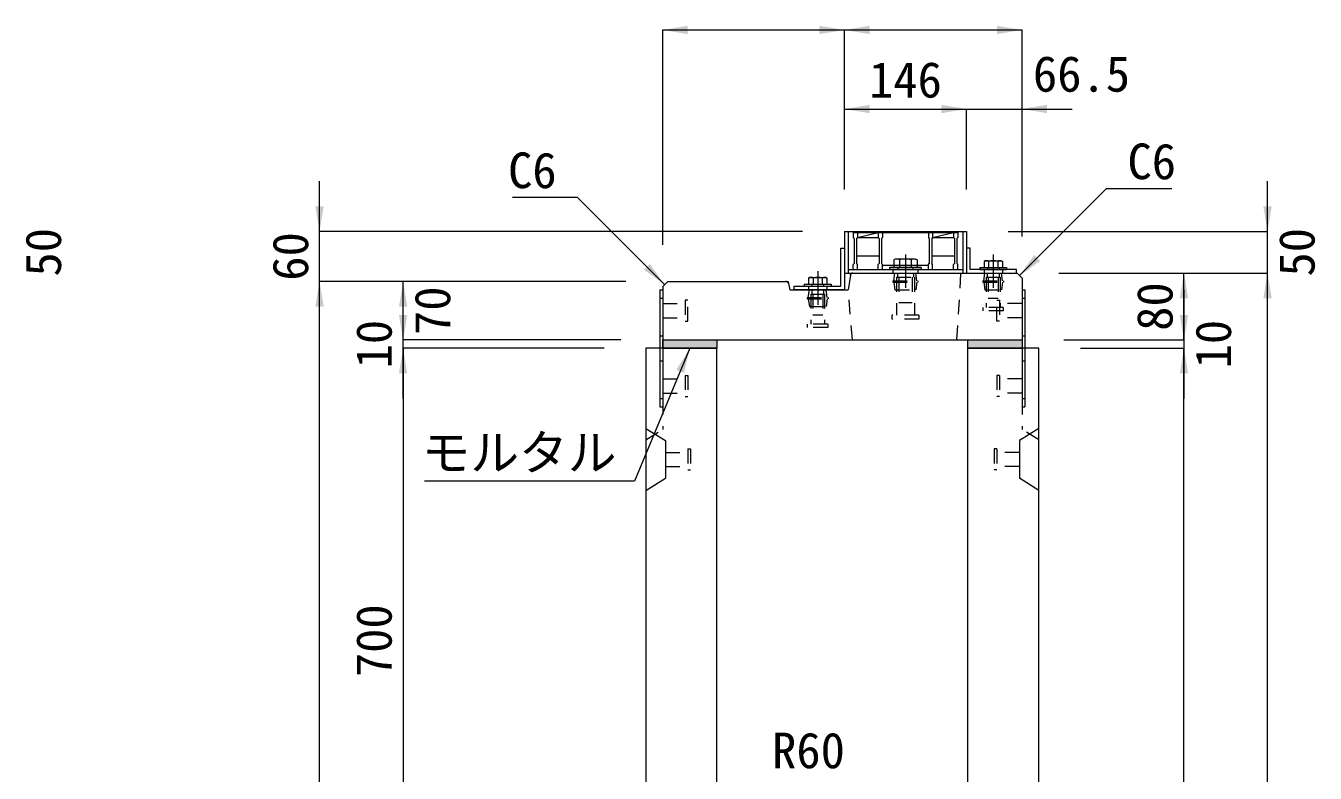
# Model space of a CAD drawing. Units: millimetres at full size. Extents: x -1934 to 78146, y -143454 to -112471.
# Drawn here: x 35648 to 37191, y -132982 to -132087 of the extents above; entities that cross this region are included whole.
import ezdxf
from ezdxf.enums import TextEntityAlignment as Align

# ---------------------------------------------------------------- set-up
doc = ezdxf.new("R2010")
doc.units = ezdxf.units.MM
doc.header["$LTSCALE"] = 23
for name, pattern in [('CHAIN', [18.5, 12, -1.5, 3.5, -1.5]), ('USER2', [1.35, 0.75, -0.6]), ('USER3', [1.35, 0.75, -0.6])]:
    doc.linetypes.add(name, pattern=pattern)
for name, color, linetype, lineweight in [('インサート', 92, 'USER2', 9), ('グレーチング', 7, 'Continuous', 9), ('ジョイント', 7, 'Continuous', 5), ('モルタル', 7, 'Continuous', 13), ('作業エリア', 11, 'Continuous', 13), ('受枠', 3, 'Continuous', 13), ('寸法線', 7, 'Continuous', 13), ('引出線', 4, 'Continuous', 13), ('本体', 2, 'Continuous', 13), ('ｲﾝｻｰﾄ', 3, 'USER3', 5)]:
    doc.layers.add(name, color=color, linetype=linetype, lineweight=lineweight)
doc.layers.add('ハッチング_モルタル', color=30, linetype='Continuous')
doc.styles.add('ＭＳ ゴシック', font='')
doc.styles.get('ＭＳ ゴシック').set_extended_font_data('MS Gothic')

# ---------------------------------------------------------------- blocks, each defined once
blk = doc.blocks.new('filled_arrow')
at = {"color": 0, "linetype": 'Continuous', "lineweight": -2}
blk.add_solid([(7.5, 1.25), (0, 0), (7.5, -1.25)], dxfattribs=at)

msp = doc.modelspace()

# ---------------------------------------------------------------- hatches: boundary and pattern name
at = {"layer": 'ハッチング_モルタル'}
for points in [[(36409.82, -132463.33), (36409.82, -132473.33), (36474.82, -132473.33), (36474.82, -132463.33)], [(36774.82, -132463.33), (36774.82, -132473.33), (36839.82, -132473.33), (36839.82, -132463.33)]]:
    msp.add_hatch(color=256, dxfattribs=at).paths.add_polyline_path(points)

# ---------------------------------------------------------------- linework, layer by layer
at = {"layer": 'インサート', "linetype": 'Continuous'}
for p, q in [((36719.32, -132376.53), (36681.32, -132376.53)), ((36681.32, -132376.53), (36681.32, -132378.83)), ((36719.32, -132378.83), (36681.32, -132378.83)), ((36719.32, -132376.53), (36719.32, -132378.83)), ((36789.32, -132376.53), (36821.32, -132376.53)), ((36789.32, -132376.53), (36789.32, -132378.83)), ((36789.32, -132378.83), (36821.32, -132378.83)), ((36821.32, -132376.53), (36821.32, -132378.83)), ((36579.32, -132396.53), (36611.32, -132396.53)), ((36579.32, -132396.53), (36579.32, -132398.83)), ((36579.32, -132398.83), (36611.32, -132398.83)), ((36611.32, -132396.53), (36611.32, -132398.83))]:
    msp.add_line(p, q, dxfattribs=at)
at = {"layer": 'インサート', "linetype": 'Continuous', "lineweight": 13}
for p, q in [((36688.33, -132366.53), (36686.47, -132367.38)), ((36686.47, -132367.38), (36686.47, -132376.53)), ((36714.17, -132376.53), (36686.47, -132376.53)), ((36712.32, -132366.53), (36688.33, -132366.53)), ((36712.32, -132366.53), (36714.17, -132367.38)), ((36714.17, -132367.38), (36714.17, -132376.53)), ((36795.84, -132368.53), (36794.37, -132369.38)), ((36794.37, -132369.38), (36794.37, -132376.53)), ((36794.37, -132376.53), (36816.27, -132376.53)), ((36795.84, -132368.53), (36814.8, -132368.53)), ((36814.8, -132368.53), (36816.27, -132369.38)), ((36816.27, -132369.38), (36816.27, -132376.53)), ((36585.84, -132388.53), (36584.37, -132389.38)), ((36584.37, -132389.38), (36584.37, -132396.53)), ((36585.84, -132388.53), (36604.8, -132388.53)), ((36604.8, -132388.53), (36606.27, -132389.38)), ((36606.27, -132389.38), (36606.27, -132396.53)), ((36584.37, -132396.53), (36606.27, -132396.53))]:
    msp.add_line(p, q, dxfattribs=at)
at = {"layer": 'インサート'}
for p, q in [((36691.32, -132376.53), (36691.32, -132378.83)), ((36709.32, -132376.53), (36709.32, -132378.83)), ((36798.32, -132376.53), (36798.32, -132378.83)), ((36812.32, -132376.53), (36812.32, -132378.83)), ((36685.32, -132392.58), (36715.32, -132392.58)), ((36685.32, -132392.58), (36685.32, -132394.08)), ((36685.32, -132394.08), (36715.32, -132394.08)), ((36686.57, -132392.58), (36687.82, -132383.33)), ((36686.57, -132394.08), (36687.82, -132403.33)), ((36687.82, -132383.33), (36712.82, -132383.33)), ((36689.42, -132388.33), (36711.22, -132388.33)), ((36689.42, -132388.33), (36689.42, -132433.83)), ((36690.87, -132383.33), (36690.87, -132388.33)), ((36692.32, -132388.33), (36692.32, -132418.33)), ((36708.32, -132388.33), (36708.32, -132418.33)), ((36709.77, -132383.33), (36709.77, -132388.33)), ((36711.22, -132388.33), (36711.22, -132433.83)), ((36714.07, -132392.58), (36712.82, -132383.33)), ((36714.07, -132394.08), (36712.82, -132403.33)), ((36715.32, -132392.58), (36715.32, -132394.08)), ((36792.82, -132392.58), (36817.82, -132392.58)), ((36792.82, -132392.58), (36792.82, -132394.08)), ((36792.82, -132394.08), (36817.82, -132394.08)), ((36794.07, -132392.58), (36795.32, -132383.33)), ((36794.07, -132394.08), (36795.32, -132403.33)), ((36795.32, -132383.33), (36815.32, -132383.33)), ((36797.07, -132388.33), (36813.57, -132388.33)), ((36797.07, -132388.33), (36797.07, -132424.33)), ((36798.2, -132383.33), (36798.2, -132388.33)), ((36799.32, -132388.33), (36799.32, -132413.33)), ((36811.32, -132388.33), (36811.32, -132413.33)), ((36812.45, -132383.33), (36812.45, -132388.33)), ((36813.57, -132388.33), (36813.57, -132424.33)), ((36816.57, -132392.58), (36815.32, -132383.33)), ((36816.57, -132394.08), (36815.32, -132403.33)), ((36817.82, -132392.58), (36817.82, -132394.08)), ((36584.07, -132412.58), (36585.32, -132403.33)), ((36585.32, -132403.33), (36605.32, -132403.33)), ((36587.07, -132408.33), (36603.57, -132408.33)), ((36587.07, -132408.33), (36587.07, -132444.33)), ((36588.2, -132403.33), (36588.2, -132408.33)), ((36588.32, -132396.53), (36588.32, -132398.83)), ((36589.32, -132408.33), (36589.32, -132433.33)), ((36601.32, -132408.33), (36601.32, -132433.33)), ((36602.32, -132396.53), (36602.32, -132398.83)), ((36602.45, -132403.33), (36602.45, -132408.33)), ((36603.57, -132408.33), (36603.57, -132444.33)), ((36606.57, -132412.58), (36605.32, -132403.33)), ((36687.82, -132403.33), (36712.82, -132403.33)), ((36795.32, -132403.33), (36815.32, -132403.33)), ((36409.82, -132419.83), (36436.82, -132419.83)), ((36409.82, -132419.83), (36409.82, -132436.83)), ((36439.82, -132415.83), (36436.82, -132415.83)), ((36436.82, -132415.83), (36436.82, -132440.83)), ((36439.82, -132440.83), (36439.82, -132415.83)), ((36582.82, -132412.58), (36607.82, -132412.58)), ((36582.82, -132412.58), (36582.82, -132414.08)), ((36582.82, -132414.08), (36607.82, -132414.08)), ((36584.07, -132414.08), (36585.32, -132423.33)), ((36585.32, -132423.33), (36605.32, -132423.33)), ((36606.57, -132414.08), (36605.32, -132423.33)), ((36607.82, -132412.58), (36607.82, -132414.08)), ((36692.32, -132418.33), (36708.32, -132418.33)), ((36793.32, -132428.33), (36793.32, -132424.33)), ((36817.32, -132424.33), (36793.32, -132424.33)), ((36799.32, -132413.33), (36811.32, -132413.33)), ((36809.82, -132415.83), (36812.82, -132415.83)), ((36809.82, -132440.83), (36809.82, -132415.83)), ((36812.82, -132415.83), (36812.82, -132440.83)), ((36839.82, -132419.83), (36812.82, -132419.83)), ((36817.32, -132424.33), (36817.32, -132428.33)), ((36839.82, -132419.83), (36839.82, -132436.83)), ((36409.82, -132436.83), (36436.82, -132436.83)), ((36436.82, -132440.83), (36439.82, -132440.83)), ((36589.32, -132433.33), (36601.32, -132433.33)), ((36684.32, -132438.33), (36684.32, -132433.83)), ((36716.32, -132433.83), (36684.32, -132433.83)), ((36716.32, -132438.33), (36684.32, -132438.33)), ((36716.32, -132433.83), (36716.32, -132438.33)), ((36817.32, -132428.33), (36793.32, -132428.33)), ((36812.82, -132440.83), (36809.82, -132440.83)), ((36839.82, -132436.83), (36812.82, -132436.83)), ((36583.32, -132448.33), (36583.32, -132444.33)), ((36607.32, -132444.33), (36583.32, -132444.33)), ((36607.32, -132448.33), (36583.32, -132448.33)), ((36607.32, -132444.33), (36607.32, -132448.33))]:
    msp.add_line(p, q, dxfattribs=at)
at = {"layer": 'インサート', "linetype": 'Continuous', "lineweight": 5}
for p, q in [((36693.4, -132367.38), (36693.4, -132376.53)), ((36707.25, -132367.38), (36707.25, -132376.53)), ((36799.85, -132369.38), (36799.85, -132376.53)), ((36810.8, -132369.38), (36810.8, -132376.53)), ((36589.85, -132389.38), (36589.85, -132396.53)), ((36600.8, -132389.38), (36600.8, -132396.53))]:
    msp.add_line(p, q, dxfattribs=at)
for centre, radius, start, end in [((36689.93, -132374.04), 7.5, 62.50883, 117.49117), ((36700.32, -132395.27), 28.73, 76.05376, 103.94624), ((36710.71, -132374.04), 7.5, 62.50883, 117.49117), ((36797.11, -132373.38), 4.85, 55.61575, 124.38425), ((36805.32, -132386.65), 18.12, 72.41205, 107.58795), ((36813.53, -132373.38), 4.85, 55.61575, 124.38425), ((36587.11, -132393.38), 4.85, 55.61575, 124.38425), ((36595.32, -132406.65), 18.12, 72.41205, 107.58795), ((36603.53, -132393.38), 4.85, 55.61575, 124.38425)]:
    msp.add_arc(centre, radius, start, end, dxfattribs=at)
at = {"layer": 'グレーチング'}
for p, q in [((36637.82, -132334.83), (36637.82, -132340.83)), ((36637.82, -132334.83), (36762.82, -132334.83)), ((36637.82, -132340.83), (36638.82, -132341.83)), ((36638.82, -132341.83), (36638.82, -132371.83)), ((36642.82, -132340.83), (36641.82, -132341.83)), ((36641.82, -132341.83), (36641.82, -132371.83)), ((36642.82, -132334.83), (36642.82, -132340.83)), ((36642.82, -132340.83), (36667.82, -132334.83)), ((36642.82, -132340.83), (36667.82, -132340.83)), ((36667.82, -132334.83), (36667.82, -132340.83)), ((36667.82, -132340.83), (36668.82, -132341.83)), ((36668.82, -132341.83), (36668.82, -132371.83)), ((36672.82, -132340.83), (36671.82, -132341.83)), ((36671.82, -132341.83), (36671.82, -132371.83)), ((36672.82, -132334.83), (36672.82, -132340.83)), ((36727.82, -132334.83), (36727.82, -132340.83)), ((36727.82, -132340.83), (36728.82, -132341.83)), ((36728.82, -132341.83), (36728.82, -132371.83)), ((36732.82, -132340.83), (36731.82, -132341.83)), ((36731.82, -132341.83), (36731.82, -132371.83)), ((36732.82, -132340.83), (36757.82, -132334.83)), ((36732.82, -132334.83), (36732.82, -132340.83)), ((36732.82, -132340.83), (36757.82, -132340.83)), ((36757.82, -132334.83), (36757.82, -132340.83)), ((36757.82, -132340.83), (36758.82, -132341.83)), ((36758.82, -132341.83), (36758.82, -132371.83)), ((36762.82, -132340.83), (36761.82, -132341.83)), ((36761.82, -132341.83), (36761.82, -132371.83)), ((36762.82, -132334.83), (36762.82, -132340.83)), ((36668.82, -132362.83), (36641.82, -132362.83)), ((36758.82, -132362.83), (36731.82, -132362.83)), ((36637.82, -132372.83), (36638.82, -132371.83)), ((36637.82, -132378.83), (36637.82, -132372.83)), ((36637.82, -132378.83), (36642.82, -132378.83)), ((36642.82, -132372.83), (36641.82, -132371.83)), ((36642.82, -132378.83), (36642.82, -132372.83)), ((36667.82, -132372.83), (36668.82, -132371.83)), ((36667.82, -132378.83), (36667.82, -132372.83)), ((36667.82, -132378.83), (36672.82, -132378.83)), ((36672.82, -132372.83), (36671.82, -132371.83)), ((36672.82, -132378.83), (36672.82, -132372.83)), ((36727.82, -132374.33), (36672.82, -132374.33)), ((36727.82, -132372.83), (36728.82, -132371.83)), ((36727.82, -132378.83), (36727.82, -132372.83)), ((36727.82, -132378.83), (36732.82, -132378.83)), ((36732.82, -132372.83), (36731.82, -132371.83)), ((36732.82, -132378.83), (36732.82, -132372.83)), ((36757.82, -132372.83), (36758.82, -132371.83)), ((36757.82, -132378.83), (36757.82, -132372.83)), ((36757.82, -132378.83), (36762.82, -132378.83)), ((36762.82, -132372.83), (36761.82, -132371.83)), ((36762.82, -132378.83), (36762.82, -132372.83))]:
    msp.add_line(p, q, dxfattribs=at)
at = {"layer": 'ジョイント'}
for p, q in [((36406.62, -132403.33), (36409.82, -132403.33)), ((36406.62, -132403.33), (36406.62, -132543.33)), ((36409.82, -132403.33), (36409.82, -132543.33)), ((36839.82, -132403.33), (36843.02, -132403.33)), ((36839.82, -132403.33), (36839.82, -132543.33)), ((36843.02, -132403.33), (36843.02, -132543.33)), ((36406.62, -132543.33), (36409.82, -132543.33)), ((36839.82, -132543.33), (36843.02, -132543.33))]:
    msp.add_line(p, q, dxfattribs=at)
at = {"layer": 'ジョイント', "linetype": 'USER2'}
for p, q in [((36406.62, -132413.33), (36409.82, -132413.33)), ((36839.82, -132413.33), (36843.02, -132413.33)), ((36406.62, -132458.33), (36409.82, -132458.33)), ((36839.82, -132458.33), (36843.02, -132458.33)), ((36406.62, -132488.33), (36409.82, -132488.33)), ((36839.82, -132488.33), (36843.02, -132488.33)), ((36406.62, -132533.33), (36409.82, -132533.33)), ((36839.82, -132533.33), (36843.02, -132533.33))]:
    msp.add_line(p, q, dxfattribs=at)
at = {"layer": 'モルタル'}
for points in [[(36409.82, -132463.33), (36474.82, -132463.33), (36474.82, -132473.33), (36409.82, -132473.33)], [(36774.82, -132463.33), (36839.82, -132463.33), (36839.82, -132473.33), (36774.82, -132473.33)]]:
    msp.add_lwpolyline(points, close=True, dxfattribs=at)
at = {"layer": '作業エリア'}
for p, q in [((36557.36, -132393.33), (36559.82, -132393.33)), ((36559.82, -132393.33), (36560.3, -132395.75)), ((36634.44, -132385.89), (36634.82, -132383.33)), ((36634.82, -132383.33), (36637.41, -132383.33))]:
    msp.add_line(p, q, dxfattribs=at)
at = {"layer": '受枠'}
for p, q in [((36627.32, -132333.33), (36773.32, -132333.33)), ((36627.32, -132333.33), (36627.32, -132383.33)), ((36631.82, -132333.33), (36631.82, -132383.33)), ((36768.82, -132333.33), (36768.82, -132383.33)), ((36773.32, -132333.33), (36773.32, -132383.33)), ((36622.82, -132398.83), (36622.82, -132353.33)), ((36622.82, -132353.33), (36627.32, -132353.33)), ((36627.32, -132353.33), (36627.32, -132403.33)), ((36777.82, -132353.33), (36773.32, -132353.33)), ((36777.82, -132378.83), (36777.82, -132353.33)), ((36631.82, -132378.83), (36768.82, -132378.83)), ((36833.32, -132378.83), (36777.82, -132378.83)), ((36833.32, -132383.33), (36833.32, -132378.83)), ((36627.32, -132383.33), (36773.32, -132383.33)), ((36773.32, -132383.33), (36833.32, -132383.33)), ((36567.32, -132403.33), (36567.32, -132398.83)), ((36567.32, -132398.83), (36622.82, -132398.83)), ((36627.32, -132403.33), (36567.32, -132403.33))]:
    msp.add_line(p, q, dxfattribs=at)
at = {"layer": '受枠', "linetype": 'CHAIN'}
for p, q in [((36700.32, -132361.08), (36700.32, -132401.08)), ((36805.32, -132361.08), (36805.32, -132401.08)), ((36595.32, -132381.08), (36595.32, -132421.08))]:
    msp.add_line(p, q, dxfattribs=at)
at = {"layer": '受枠', "linetype": 'USER2'}
for p, q in [((36685.32, -132378.83), (36685.32, -132383.33)), ((36715.32, -132378.83), (36715.32, -132383.33)), ((36794.32, -132378.83), (36794.32, -132383.33)), ((36816.32, -132378.83), (36816.32, -132383.33)), ((36584.32, -132398.83), (36584.32, -132403.33)), ((36606.32, -132398.83), (36606.32, -132403.33))]:
    msp.add_line(p, q, dxfattribs=at)
at = {"layer": '寸法線'}
for p, q in [((36409.82, -132092.24), (36627.32, -132092.24)), ((36409.82, -132349.33), (36409.82, -132092.24)), ((36627.32, -132283.33), (36627.32, -132092.24)), ((36627.32, -132092.24), (36839.82, -132092.24)), ((36627.32, -132283.33), (36627.32, -132092.24)), ((36839.82, -132339.33), (36839.82, -132092.24)), ((36627.32, -132186.88), (36773.32, -132186.88)), ((36627.32, -132283.33), (36627.32, -132186.88)), ((36713.32, -132186.88), (36899.82, -132186.88)), ((36773.32, -132283.33), (36773.32, -132186.88)), ((36773.32, -132283.33), (36773.32, -132186.88)), ((36839.82, -132339.33), (36839.82, -132186.88)), ((35999.26, -132453.33), (35999.26, -132273.33)), ((37133.58, -132443.33), (37133.58, -132273.33)), ((36577.32, -132333.33), (35999.26, -132333.33)), ((36823.32, -132333.33), (37133.58, -132333.33)), ((35999.26, -133823.33), (35999.26, -132393.33)), ((36365.82, -132393.33), (35999.26, -132393.33)), ((36365.82, -132393.33), (35999.26, -132393.33)), ((36099.26, -132463.33), (36099.26, -132393.33)), ((36365.82, -132393.33), (36099.26, -132393.33)), ((36883.82, -132383.33), (37033.58, -132383.33)), ((36883.82, -132383.33), (37133.58, -132383.33)), ((36883.82, -132383.33), (37133.58, -132383.33)), ((37033.58, -132463.33), (37033.58, -132383.33)), ((37133.58, -133823.33), (37133.58, -132383.33)), ((36099.26, -132533.33), (36099.26, -132403.33)), ((37033.58, -132403.33), (37033.58, -132533.33)), ((36359.82, -132463.33), (36099.26, -132463.33)), ((36359.82, -132463.33), (36099.26, -132463.33)), ((36889.82, -132463.33), (37033.58, -132463.33)), ((36889.82, -132463.33), (37033.58, -132463.33)), ((36099.26, -132473.33), (36099.26, -133173.34)), ((36339.82, -132473.33), (36099.26, -132473.33)), ((36339.82, -132473.33), (36099.26, -132473.33)), ((36909.82, -132473.33), (37033.58, -132473.33)), ((36909.82, -132473.33), (37033.58, -132473.33)), ((37033.58, -133823.33), (37033.58, -132473.33))]:
    msp.add_line(p, q, dxfattribs=at)
at = {"layer": '引出線'}
for points in [[(36836.82, -132386.33), (36940.99, -132282.17), (37018.98, -132282.17)], [(36412.1, -132397.05), (36307.94, -132292.89), (36229.94, -132292.89)], [(36442.32, -132473.33), (36375.92, -132632.28), (36125.01, -132632.28)]]:
    msp.add_lwpolyline(points, dxfattribs=at)
at = {"layer": '本体'}
for p, q in [((36409.82, -132399.33), (36415.82, -132393.33)), ((36415.82, -132393.33), (36557.36, -132393.33)), ((36560.3, -132395.75), (36561.82, -132403.33)), ((36634.44, -132385.89), (36631.82, -132403.33)), ((36637.41, -132383.33), (36833.82, -132383.33)), ((36833.82, -132383.33), (36839.82, -132389.33)), ((36839.82, -132389.33), (36839.82, -132463.33)), ((36409.82, -132399.33), (36409.82, -132463.33)), ((36561.82, -132403.33), (36631.82, -132403.33)), ((36409.82, -132463.33), (36839.82, -132463.33)), ((36409.82, -132473.33), (36474.82, -132473.33)), ((36774.82, -132473.33), (36839.82, -132473.33))]:
    msp.add_line(p, q, dxfattribs=at)
at = {"layer": '本体', "linetype": 'USER2', "lineweight": 15}
for p, q in [((36761.82, -132463.33), (36766.82, -132383.33)), ((36636.82, -132463.33), (36631.82, -132403.33))]:
    msp.add_line(p, q, dxfattribs=at)
at = {"layer": '本体', "lineweight": 20}
for p, q in [((36389.82, -132473.33), (36389.82, -133823.33)), ((36474.82, -132473.33), (36389.82, -132473.33)), ((36474.82, -133102.81), (36474.82, -132473.33)), ((36774.82, -133102.81), (36774.82, -132473.33)), ((36859.82, -132473.33), (36774.82, -132473.33)), ((36859.82, -133823.33), (36859.82, -132473.33))]:
    msp.add_line(p, q, dxfattribs=at)
at = {"layer": '本体', "linetype": 'USER3', "lineweight": 5}
for p, q in [((36409.82, -132473.33), (36409.82, -132570.34)), ((36839.82, -132473.33), (36839.82, -132570.34)), ((36389.82, -132582.84), (36409.82, -132570.34)), ((36859.82, -132582.84), (36839.82, -132570.34))]:
    msp.add_line(p, q, dxfattribs=at)
at = {"layer": '本体', "lineweight": 5}
for p, q in [((36389.82, -132569.34), (36413.02, -132583.84)), ((36859.82, -132569.34), (36836.62, -132583.84)), ((36413.02, -132583.84), (36413.02, -132628.84)), ((36836.62, -132583.84), (36836.62, -132628.84)), ((36389.82, -132643.34), (36413.02, -132628.84)), ((36859.82, -132643.34), (36836.62, -132628.84))]:
    msp.add_line(p, q, dxfattribs=at)
at = {"layer": '本体'}
for centre, start, end in [((36557.36, -132396.33), 11.30993, 90), ((36637.41, -132386.33), 90, 171.46923)]:
    msp.add_arc(centre, 3, start, end, dxfattribs=at)
at = {"layer": 'ｲﾝｻｰﾄ'}
for p, q in [((36409.82, -132509.83), (36436.82, -132509.83)), ((36436.82, -132505.84), (36436.82, -132530.83)), ((36436.82, -132505.84), (36439.83, -132505.84)), ((36439.83, -132505.84), (36439.83, -132530.83)), ((36809.82, -132505.84), (36809.82, -132530.83)), ((36812.82, -132505.84), (36809.82, -132505.84)), ((36812.82, -132505.84), (36812.82, -132530.83)), ((36839.82, -132509.83), (36812.82, -132509.83)), ((36409.82, -132526.84), (36436.82, -132526.84)), ((36436.82, -132530.83), (36439.83, -132530.83)), ((36812.82, -132530.83), (36809.82, -132530.83)), ((36839.82, -132526.84), (36812.82, -132526.84)), ((36440.03, -132593.84), (36440.03, -132618.84)), ((36440.03, -132593.84), (36443.03, -132593.84)), ((36443.03, -132593.84), (36443.03, -132618.84)), ((36806.62, -132593.84), (36806.62, -132618.84)), ((36809.62, -132593.84), (36806.62, -132593.84)), ((36809.62, -132593.84), (36809.62, -132618.84)), ((36413.02, -132597.84), (36440.03, -132597.84)), ((36413.02, -132597.84), (36413.02, -132614.84)), ((36836.62, -132597.84), (36809.62, -132597.84)), ((36836.62, -132597.84), (36836.62, -132614.84)), ((36413.02, -132614.84), (36440.03, -132614.84)), ((36440.03, -132618.84), (36443.03, -132618.84)), ((36809.62, -132618.84), (36806.62, -132618.84)), ((36836.62, -132614.84), (36809.62, -132614.84))]:
    msp.add_line(p, q, dxfattribs=at)

# ---------------------------------------------------------------- block references
at = {"layer": '寸法線', "xscale": 4, "yscale": 4}
for p in [(36409.82, -132092.24), (36627.32, -132092.24), (36627.32, -132186.88), (36839.82, -132186.88)]:
    msp.add_blockref('filled_arrow', p, dxfattribs=at)
for p, rotation in [((36627.32, -132092.24), 180), ((36839.82, -132092.24), 180), ((36773.32, -132186.88), 180), ((36773.32, -132186.88), 180), ((35999.26, -132333.33), 90), ((37133.58, -132333.33), 90), ((35999.26, -132393.33), 270), ((35999.26, -132393.33), 270), ((36099.26, -132393.33), 270), ((37033.58, -132383.33), 270), ((37133.58, -132383.33), 270), ((37133.58, -132383.33), 270), ((36099.26, -132463.33), 90), ((36099.26, -132463.33), 90), ((37033.58, -132463.33), 90), ((37033.58, -132463.33), 90), ((36099.26, -132473.33), 270), ((36099.26, -132473.33), 270), ((37033.58, -132473.33), 270), ((37033.58, -132473.33), 270)]:
    msp.add_blockref('filled_arrow', p, dxfattribs=dict(at, rotation=rotation))
at = {"layer": '引出線', "xscale": 4, "yscale": 4}
for p, rotation in [((36836.82, -132386.33), 45), ((36412.1, -132397.05), 135), ((36442.32, -132473.33), 247.3)]:
    msp.add_blockref('filled_arrow', p, dxfattribs=dict(at, rotation=rotation))

# ---------------------------------------------------------------- texts
at = {"layer": '寸法線', "style": 'ＭＳ ゴシック'}
for s, p in [('146', (36700.32, -132151.88)), ('66.5', (36910.99, -132144.8))]:
    msp.add_text(s, height=42.72, dxfattribs=at).set_placement(p, align=Align.MIDDLE_CENTER)
for s, p in [('50', (35668.58, -132358.33)), ('50', (37168.58, -132358.33)), ('60', (35964.26, -132363.33)), ('70', (36134.26, -132428.33)), ('80', (36998.58, -132423.33)), ('10', (36064.26, -132468.33)), ('10', (37068.58, -132468.33)), ('700', (36064.26, -132823.34))]:
    msp.add_text(s, height=42.72, rotation=90, dxfattribs=at).set_placement(p, align=Align.MIDDLE_CENTER)
at = {"layer": '引出線', "style": 'ＭＳ ゴシック'}
msp.add_text('C6', height=42.72, dxfattribs=at).set_placement((36282.94, -132238.89), align=Align.TOP_RIGHT)
for s, p in [('C6', (36965.99, -132228.17)), ('R60', (36540.74, -132933.24))]:
    msp.add_text(s, height=42.72, dxfattribs=at).set_placement(p, align=Align.TOP_LEFT)
msp.add_text('モルタル', height=42.72, dxfattribs=at).set_placement((36237.96, -132576.68), align=Align.TOP_CENTER)

doc.saveas('drawing.dxf')
